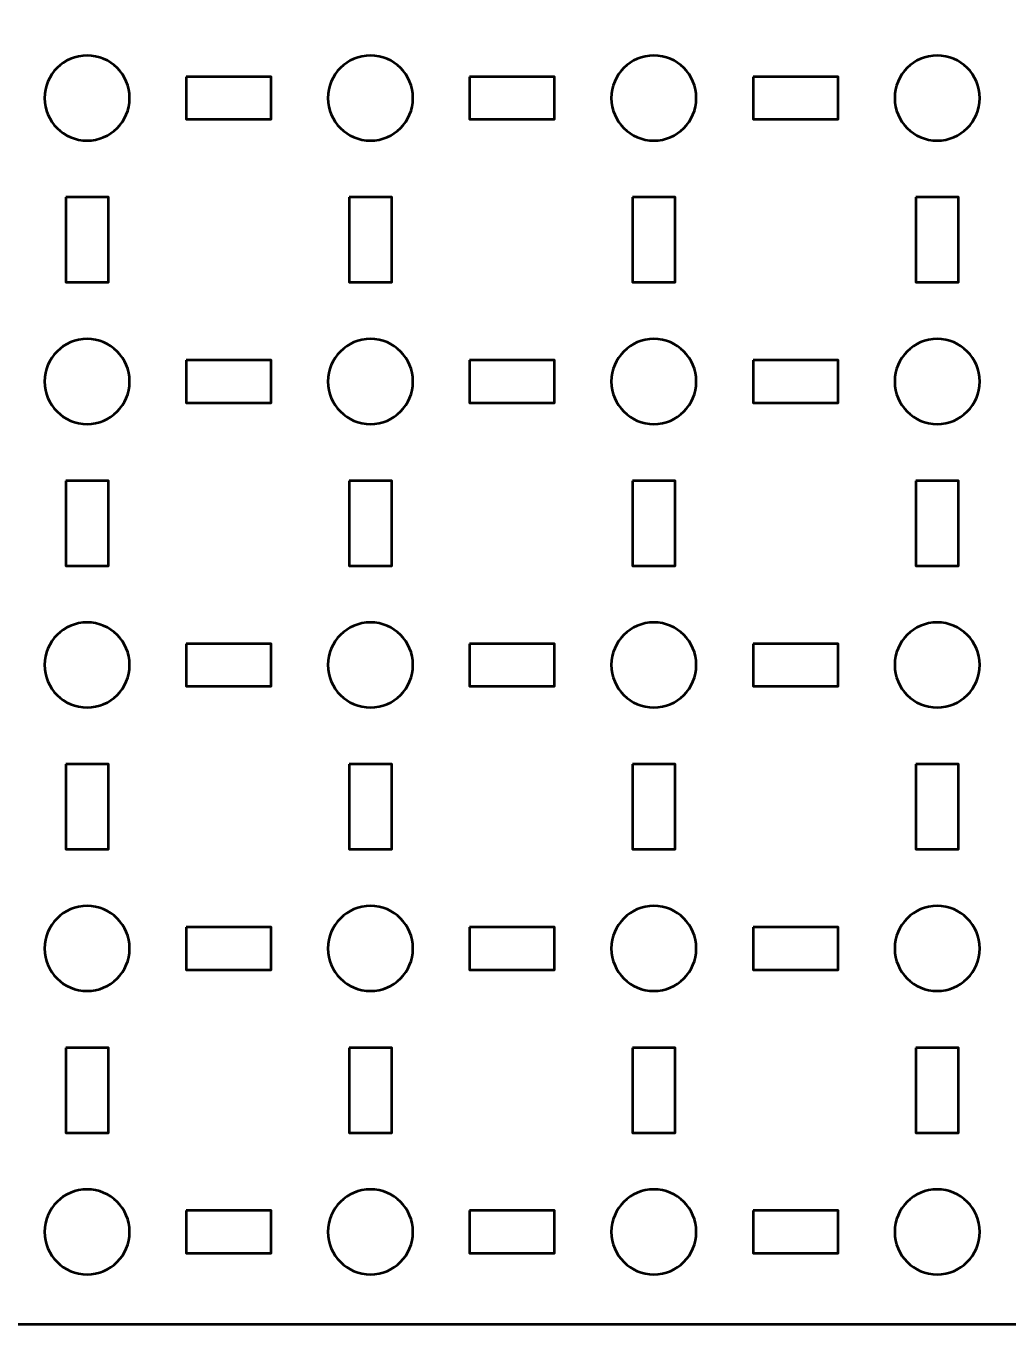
# Model space of a CAD drawing. Header units: centimetres. Extents: x -24.2 to 3.2, y -28.5 to 40.7.
# Drawn here: x -17.93 to -11, y -28.5 to -19.34 of the extents above; entities that cross this region are included whole.
import ezdxf

# ---------------------------------------------------------------- set-up
doc = ezdxf.new("R2010")
doc.units = ezdxf.units.CM
doc.header["$MEASUREMENT"] = 0
doc.layers.add('Layer 1', color=7, linetype='Continuous')

msp = doc.modelspace()

# ---------------------------------------------------------------- linework, layer by layer
at = {"layer": 'Layer 1', "lineweight": 53}
for points, knots in [([(-23.64992, -1.19999), (-23.64992, -1.19999), (2.65006, -1.19999), (2.65006, -1.19999), (2.65006, -1.19999), (2.92706, -1.19999), (3.15001, -1.42308), (3.15001, -1.70008), (3.15001, -1.70008), (3.15001, -1.70008), (3.15001, -28.00006), (3.15001, -28.00006), (3.15001, -28.00006), (3.15001, -28.27706), (2.92706, -28.50001), (2.65006, -28.50001), (2.65006, -28.50001), (2.65006, -28.50001), (-23.64992, -28.50001), (-23.64992, -28.50001), (-23.64992, -28.50001), (-23.92692, -28.50001), (-24.15001, -28.27706), (-24.15001, -28.00006), (-24.15001, -28.00006), (-24.15001, -28.00006), (-24.15001, -1.70008), (-24.15001, -1.70008), (-24.15001, -1.70008), (-24.15001, -1.42308), (-23.92692, -1.19999), (-23.64992, -1.19999)], [0, 0, 0, 0, 0.125, 0.125, 0.125, 0.125, 0.25, 0.25, 0.25, 0.25, 0.375, 0.375, 0.375, 0.375, 0.5, 0.5, 0.5, 0.5, 0.625, 0.625, 0.625, 0.625, 0.75, 0.75, 0.75, 0.75, 0.875, 0.875, 0.875, 0.875, 1, 1, 1, 1]), ([(-17.20001, -19.85008), (-17.20001, -20.01571), (-17.33424, -20.15008), (-17.50001, -20.15008), (-17.50001, -20.15008), (-17.66568, -20.15008), (-17.80001, -20.01571), (-17.80001, -19.85008), (-17.80001, -19.85008), (-17.80001, -19.68431), (-17.66568, -19.55008), (-17.50001, -19.55008), (-17.50001, -19.55008), (-17.33424, -19.55008), (-17.20001, -19.68431), (-17.20001, -19.85008)], [0, 0, 0, 0, 0.25, 0.25, 0.25, 0.25, 0.5, 0.5, 0.5, 0.5, 0.75, 0.75, 0.75, 0.75, 1, 1, 1, 1]), ([(-15.19994, -19.85008), (-15.19994, -20.01571), (-15.33431, -20.15008), (-15.49994, -20.15008), (-15.49994, -20.15008), (-15.66571, -20.15008), (-15.79994, -20.01571), (-15.79994, -19.85008), (-15.79994, -19.85008), (-15.79994, -19.68431), (-15.66571, -19.55008), (-15.49994, -19.55008), (-15.49994, -19.55008), (-15.33431, -19.55008), (-15.19994, -19.68431), (-15.19994, -19.85008)], [0, 0, 0, 0, 0.25, 0.25, 0.25, 0.25, 0.5, 0.5, 0.5, 0.5, 0.75, 0.75, 0.75, 0.75, 1, 1, 1, 1]), ([(-13.2, -19.85008), (-13.2, -20.01571), (-13.33434, -20.15008), (-13.49997, -20.15008), (-13.49997, -20.15008), (-13.66563, -20.15008), (-13.79997, -20.01571), (-13.79997, -19.85008), (-13.79997, -19.85008), (-13.79997, -19.68431), (-13.66563, -19.55008), (-13.49997, -19.55008), (-13.49997, -19.55008), (-13.33434, -19.55008), (-13.2, -19.68431), (-13.2, -19.85008)], [0, 0, 0, 0, 0.25, 0.25, 0.25, 0.25, 0.5, 0.5, 0.5, 0.5, 0.75, 0.75, 0.75, 0.75, 1, 1, 1, 1]), ([(-11.19989, -19.85008), (-11.19989, -20.01571), (-11.33427, -20.15008), (-11.4999, -20.15008), (-11.4999, -20.15008), (-11.66567, -20.15008), (-11.7999, -20.01571), (-11.7999, -19.85008), (-11.7999, -19.85008), (-11.7999, -19.68431), (-11.66567, -19.55008), (-11.4999, -19.55008), (-11.4999, -19.55008), (-11.33427, -19.55008), (-11.19989, -19.68431), (-11.19989, -19.85008)], [0, 0, 0, 0, 0.25, 0.25, 0.25, 0.25, 0.5, 0.5, 0.5, 0.5, 0.75, 0.75, 0.75, 0.75, 1, 1, 1, 1]), ([(-16.79996, -19.70001), (-16.79996, -19.70001), (-16.19995, -19.70001), (-16.19995, -19.70001), (-16.19995, -19.70001), (-16.19995, -19.70001), (-16.19995, -20.00001), (-16.19995, -20.00001), (-16.19995, -20.00001), (-16.19995, -20.00001), (-16.79996, -20.00001), (-16.79996, -20.00001), (-16.79996, -20.00001), (-16.79996, -20.00001), (-16.79996, -19.70001), (-16.79996, -19.70001)], [0, 0, 0, 0, 0.25, 0.25, 0.25, 0.25, 0.5, 0.5, 0.5, 0.5, 0.75, 0.75, 0.75, 0.75, 1, 1, 1, 1]), ([(-14.80003, -19.70001), (-14.80003, -19.70001), (-14.20002, -19.70001), (-14.20002, -19.70001), (-14.20002, -19.70001), (-14.20002, -19.70001), (-14.20002, -20.00001), (-14.20002, -20.00001), (-14.20002, -20.00001), (-14.20002, -20.00001), (-14.80003, -20.00001), (-14.80003, -20.00001), (-14.80003, -20.00001), (-14.80003, -20.00001), (-14.80003, -19.70001), (-14.80003, -19.70001)], [0, 0, 0, 0, 0.25, 0.25, 0.25, 0.25, 0.5, 0.5, 0.5, 0.5, 0.75, 0.75, 0.75, 0.75, 1, 1, 1, 1]), ([(-12.79995, -19.70001), (-12.79995, -19.70001), (-12.19995, -19.70001), (-12.19995, -19.70001), (-12.19995, -19.70001), (-12.19995, -19.70001), (-12.19995, -20.00001), (-12.19995, -20.00001), (-12.19995, -20.00001), (-12.19995, -20.00001), (-12.79995, -20.00001), (-12.79995, -20.00001), (-12.79995, -20.00001), (-12.79995, -20.00001), (-12.79995, -19.70001), (-12.79995, -19.70001)], [0, 0, 0, 0, 0.25, 0.25, 0.25, 0.25, 0.5, 0.5, 0.5, 0.5, 0.75, 0.75, 0.75, 0.75, 1, 1, 1, 1]), ([(-17.64994, -20.54999), (-17.64994, -20.54999), (-17.34994, -20.54999), (-17.34994, -20.54999), (-17.34994, -20.54999), (-17.34994, -20.54999), (-17.34994, -21.14999), (-17.34994, -21.14999), (-17.34994, -21.14999), (-17.34994, -21.14999), (-17.64994, -21.14999), (-17.64994, -21.14999), (-17.64994, -21.14999), (-17.64994, -21.14999), (-17.64994, -20.54999), (-17.64994, -20.54999)], [0, 0, 0, 0, 0.25, 0.25, 0.25, 0.25, 0.5, 0.5, 0.5, 0.5, 0.75, 0.75, 0.75, 0.75, 1, 1, 1, 1]), ([(-15.65001, -20.54999), (-15.65001, -20.54999), (-15.35001, -20.54999), (-15.35001, -20.54999), (-15.35001, -20.54999), (-15.35001, -20.54999), (-15.35001, -21.14999), (-15.35001, -21.14999), (-15.35001, -21.14999), (-15.35001, -21.14999), (-15.65001, -21.14999), (-15.65001, -21.14999), (-15.65001, -21.14999), (-15.65001, -21.14999), (-15.65001, -20.54999), (-15.65001, -20.54999)], [0, 0, 0, 0, 0.25, 0.25, 0.25, 0.25, 0.5, 0.5, 0.5, 0.5, 0.75, 0.75, 0.75, 0.75, 1, 1, 1, 1]), ([(-13.6499, -20.54999), (-13.6499, -20.54999), (-13.3499, -20.54999), (-13.3499, -20.54999), (-13.3499, -20.54999), (-13.3499, -20.54999), (-13.3499, -21.14999), (-13.3499, -21.14999), (-13.3499, -21.14999), (-13.3499, -21.14999), (-13.6499, -21.14999), (-13.6499, -21.14999), (-13.6499, -21.14999), (-13.6499, -21.14999), (-13.6499, -20.54999), (-13.6499, -20.54999)], [0, 0, 0, 0, 0.25, 0.25, 0.25, 0.25, 0.5, 0.5, 0.5, 0.5, 0.75, 0.75, 0.75, 0.75, 1, 1, 1, 1]), ([(-11.64997, -20.54999), (-11.64997, -20.54999), (-11.34997, -20.54999), (-11.34997, -20.54999), (-11.34997, -20.54999), (-11.34997, -20.54999), (-11.34997, -21.14999), (-11.34997, -21.14999), (-11.34997, -21.14999), (-11.34997, -21.14999), (-11.64997, -21.14999), (-11.64997, -21.14999), (-11.64997, -21.14999), (-11.64997, -21.14999), (-11.64997, -20.54999), (-11.64997, -20.54999)], [0, 0, 0, 0, 0.25, 0.25, 0.25, 0.25, 0.5, 0.5, 0.5, 0.5, 0.75, 0.75, 0.75, 0.75, 1, 1, 1, 1]), ([(-17.20001, -21.85001), (-17.20001, -22.01568), (-17.33424, -22.15001), (-17.50001, -22.15001), (-17.50001, -22.15001), (-17.66568, -22.15001), (-17.80001, -22.01568), (-17.80001, -21.85001), (-17.80001, -21.85001), (-17.80001, -21.68438), (-17.66568, -21.55001), (-17.50001, -21.55001), (-17.50001, -21.55001), (-17.33424, -21.55001), (-17.20001, -21.68438), (-17.20001, -21.85001)], [0, 0, 0, 0, 0.25, 0.25, 0.25, 0.25, 0.5, 0.5, 0.5, 0.5, 0.75, 0.75, 0.75, 0.75, 1, 1, 1, 1]), ([(-15.19994, -21.85001), (-15.19994, -22.01568), (-15.33431, -22.15001), (-15.49994, -22.15001), (-15.49994, -22.15001), (-15.66571, -22.15001), (-15.79994, -22.01568), (-15.79994, -21.85001), (-15.79994, -21.85001), (-15.79994, -21.68438), (-15.66571, -21.55001), (-15.49994, -21.55001), (-15.49994, -21.55001), (-15.33431, -21.55001), (-15.19994, -21.68438), (-15.19994, -21.85001)], [0, 0, 0, 0, 0.25, 0.25, 0.25, 0.25, 0.5, 0.5, 0.5, 0.5, 0.75, 0.75, 0.75, 0.75, 1, 1, 1, 1]), ([(-13.2, -21.85001), (-13.2, -22.01568), (-13.33434, -22.15001), (-13.49997, -22.15001), (-13.49997, -22.15001), (-13.66563, -22.15001), (-13.79997, -22.01568), (-13.79997, -21.85001), (-13.79997, -21.85001), (-13.79997, -21.68438), (-13.66563, -21.55001), (-13.49997, -21.55001), (-13.49997, -21.55001), (-13.33434, -21.55001), (-13.2, -21.68438), (-13.2, -21.85001)], [0, 0, 0, 0, 0.25, 0.25, 0.25, 0.25, 0.5, 0.5, 0.5, 0.5, 0.75, 0.75, 0.75, 0.75, 1, 1, 1, 1]), ([(-11.19989, -21.85001), (-11.19989, -22.01568), (-11.33427, -22.15001), (-11.4999, -22.15001), (-11.4999, -22.15001), (-11.66567, -22.15001), (-11.7999, -22.01568), (-11.7999, -21.85001), (-11.7999, -21.85001), (-11.7999, -21.68438), (-11.66567, -21.55001), (-11.4999, -21.55001), (-11.4999, -21.55001), (-11.33427, -21.55001), (-11.19989, -21.68438), (-11.19989, -21.85001)], [0, 0, 0, 0, 0.25, 0.25, 0.25, 0.25, 0.5, 0.5, 0.5, 0.5, 0.75, 0.75, 0.75, 0.75, 1, 1, 1, 1]), ([(-16.79996, -21.70008), (-16.79996, -21.70008), (-16.19995, -21.70008), (-16.19995, -21.70008), (-16.19995, -21.70008), (-16.19995, -21.70008), (-16.19995, -22.00008), (-16.19995, -22.00008), (-16.19995, -22.00008), (-16.19995, -22.00008), (-16.79996, -22.00008), (-16.79996, -22.00008), (-16.79996, -22.00008), (-16.79996, -22.00008), (-16.79996, -21.70008), (-16.79996, -21.70008)], [0, 0, 0, 0, 0.25, 0.25, 0.25, 0.25, 0.5, 0.5, 0.5, 0.5, 0.75, 0.75, 0.75, 0.75, 1, 1, 1, 1]), ([(-14.80003, -21.70008), (-14.80003, -21.70008), (-14.20002, -21.70008), (-14.20002, -21.70008), (-14.20002, -21.70008), (-14.20002, -21.70008), (-14.20002, -22.00008), (-14.20002, -22.00008), (-14.20002, -22.00008), (-14.20002, -22.00008), (-14.80003, -22.00008), (-14.80003, -22.00008), (-14.80003, -22.00008), (-14.80003, -22.00008), (-14.80003, -21.70008), (-14.80003, -21.70008)], [0, 0, 0, 0, 0.25, 0.25, 0.25, 0.25, 0.5, 0.5, 0.5, 0.5, 0.75, 0.75, 0.75, 0.75, 1, 1, 1, 1]), ([(-12.79995, -21.70008), (-12.79995, -21.70008), (-12.19995, -21.70008), (-12.19995, -21.70008), (-12.19995, -21.70008), (-12.19995, -21.70008), (-12.19995, -22.00008), (-12.19995, -22.00008), (-12.19995, -22.00008), (-12.19995, -22.00008), (-12.79995, -22.00008), (-12.79995, -22.00008), (-12.79995, -22.00008), (-12.79995, -22.00008), (-12.79995, -21.70008), (-12.79995, -21.70008)], [0, 0, 0, 0, 0.25, 0.25, 0.25, 0.25, 0.5, 0.5, 0.5, 0.5, 0.75, 0.75, 0.75, 0.75, 1, 1, 1, 1]), ([(-17.64994, -22.55006), (-17.64994, -22.55006), (-17.34994, -22.55006), (-17.34994, -22.55006), (-17.34994, -22.55006), (-17.34994, -22.55006), (-17.34994, -23.15007), (-17.34994, -23.15007), (-17.34994, -23.15007), (-17.34994, -23.15007), (-17.64994, -23.15007), (-17.64994, -23.15007), (-17.64994, -23.15007), (-17.64994, -23.15007), (-17.64994, -22.55006), (-17.64994, -22.55006)], [0, 0, 0, 0, 0.25, 0.25, 0.25, 0.25, 0.5, 0.5, 0.5, 0.5, 0.75, 0.75, 0.75, 0.75, 1, 1, 1, 1]), ([(-15.65001, -22.55006), (-15.65001, -22.55006), (-15.35001, -22.55006), (-15.35001, -22.55006), (-15.35001, -22.55006), (-15.35001, -22.55006), (-15.35001, -23.15007), (-15.35001, -23.15007), (-15.35001, -23.15007), (-15.35001, -23.15007), (-15.65001, -23.15007), (-15.65001, -23.15007), (-15.65001, -23.15007), (-15.65001, -23.15007), (-15.65001, -22.55006), (-15.65001, -22.55006)], [0, 0, 0, 0, 0.25, 0.25, 0.25, 0.25, 0.5, 0.5, 0.5, 0.5, 0.75, 0.75, 0.75, 0.75, 1, 1, 1, 1]), ([(-13.6499, -22.55006), (-13.6499, -22.55006), (-13.3499, -22.55006), (-13.3499, -22.55006), (-13.3499, -22.55006), (-13.3499, -22.55006), (-13.3499, -23.15007), (-13.3499, -23.15007), (-13.3499, -23.15007), (-13.3499, -23.15007), (-13.6499, -23.15007), (-13.6499, -23.15007), (-13.6499, -23.15007), (-13.6499, -23.15007), (-13.6499, -22.55006), (-13.6499, -22.55006)], [0, 0, 0, 0, 0.25, 0.25, 0.25, 0.25, 0.5, 0.5, 0.5, 0.5, 0.75, 0.75, 0.75, 0.75, 1, 1, 1, 1]), ([(-11.64997, -22.55006), (-11.64997, -22.55006), (-11.34997, -22.55006), (-11.34997, -22.55006), (-11.34997, -22.55006), (-11.34997, -22.55006), (-11.34997, -23.15007), (-11.34997, -23.15007), (-11.34997, -23.15007), (-11.34997, -23.15007), (-11.64997, -23.15007), (-11.64997, -23.15007), (-11.64997, -23.15007), (-11.64997, -23.15007), (-11.64997, -22.55006), (-11.64997, -22.55006)], [0, 0, 0, 0, 0.25, 0.25, 0.25, 0.25, 0.5, 0.5, 0.5, 0.5, 0.75, 0.75, 0.75, 0.75, 1, 1, 1, 1]), ([(-17.20001, -23.84998), (-17.20001, -24.01575), (-17.33424, -24.14998), (-17.50001, -24.14998), (-17.50001, -24.14998), (-17.66568, -24.14998), (-17.80001, -24.01575), (-17.80001, -23.84998), (-17.80001, -23.84998), (-17.80001, -23.68431), (-17.66568, -23.54998), (-17.50001, -23.54998), (-17.50001, -23.54998), (-17.33424, -23.54998), (-17.20001, -23.68431), (-17.20001, -23.84998)], [0, 0, 0, 0, 0.25, 0.25, 0.25, 0.25, 0.5, 0.5, 0.5, 0.5, 0.75, 0.75, 0.75, 0.75, 1, 1, 1, 1]), ([(-15.19994, -23.84998), (-15.19994, -24.01575), (-15.33431, -24.14998), (-15.49994, -24.14998), (-15.49994, -24.14998), (-15.66571, -24.14998), (-15.79994, -24.01575), (-15.79994, -23.84998), (-15.79994, -23.84998), (-15.79994, -23.68431), (-15.66571, -23.54998), (-15.49994, -23.54998), (-15.49994, -23.54998), (-15.33431, -23.54998), (-15.19994, -23.68431), (-15.19994, -23.84998)], [0, 0, 0, 0, 0.25, 0.25, 0.25, 0.25, 0.5, 0.5, 0.5, 0.5, 0.75, 0.75, 0.75, 0.75, 1, 1, 1, 1]), ([(-13.2, -23.84998), (-13.2, -24.01575), (-13.33434, -24.14998), (-13.49997, -24.14998), (-13.49997, -24.14998), (-13.66563, -24.14998), (-13.79997, -24.01575), (-13.79997, -23.84998), (-13.79997, -23.84998), (-13.79997, -23.68431), (-13.66563, -23.54998), (-13.49997, -23.54998), (-13.49997, -23.54998), (-13.33434, -23.54998), (-13.2, -23.68431), (-13.2, -23.84998)], [0, 0, 0, 0, 0.25, 0.25, 0.25, 0.25, 0.5, 0.5, 0.5, 0.5, 0.75, 0.75, 0.75, 0.75, 1, 1, 1, 1]), ([(-11.19989, -23.84998), (-11.19989, -24.01575), (-11.33427, -24.14998), (-11.4999, -24.14998), (-11.4999, -24.14998), (-11.66567, -24.14998), (-11.7999, -24.01575), (-11.7999, -23.84998), (-11.7999, -23.84998), (-11.7999, -23.68431), (-11.66567, -23.54998), (-11.4999, -23.54998), (-11.4999, -23.54998), (-11.33427, -23.54998), (-11.19989, -23.68431), (-11.19989, -23.84998)], [0, 0, 0, 0, 0.25, 0.25, 0.25, 0.25, 0.5, 0.5, 0.5, 0.5, 0.75, 0.75, 0.75, 0.75, 1, 1, 1, 1]), ([(-16.79996, -23.70005), (-16.79996, -23.70005), (-16.19995, -23.70005), (-16.19995, -23.70005), (-16.19995, -23.70005), (-16.19995, -23.70005), (-16.19995, -24.00005), (-16.19995, -24.00005), (-16.19995, -24.00005), (-16.19995, -24.00005), (-16.79996, -24.00005), (-16.79996, -24.00005), (-16.79996, -24.00005), (-16.79996, -24.00005), (-16.79996, -23.70005), (-16.79996, -23.70005)], [0, 0, 0, 0, 0.25, 0.25, 0.25, 0.25, 0.5, 0.5, 0.5, 0.5, 0.75, 0.75, 0.75, 0.75, 1, 1, 1, 1]), ([(-14.80003, -23.70005), (-14.80003, -23.70005), (-14.20002, -23.70005), (-14.20002, -23.70005), (-14.20002, -23.70005), (-14.20002, -23.70005), (-14.20002, -24.00005), (-14.20002, -24.00005), (-14.20002, -24.00005), (-14.20002, -24.00005), (-14.80003, -24.00005), (-14.80003, -24.00005), (-14.80003, -24.00005), (-14.80003, -24.00005), (-14.80003, -23.70005), (-14.80003, -23.70005)], [0, 0, 0, 0, 0.25, 0.25, 0.25, 0.25, 0.5, 0.5, 0.5, 0.5, 0.75, 0.75, 0.75, 0.75, 1, 1, 1, 1]), ([(-12.79995, -23.70005), (-12.79995, -23.70005), (-12.19995, -23.70005), (-12.19995, -23.70005), (-12.19995, -23.70005), (-12.19995, -23.70005), (-12.19995, -24.00005), (-12.19995, -24.00005), (-12.19995, -24.00005), (-12.19995, -24.00005), (-12.79995, -24.00005), (-12.79995, -24.00005), (-12.79995, -24.00005), (-12.79995, -24.00005), (-12.79995, -23.70005), (-12.79995, -23.70005)], [0, 0, 0, 0, 0.25, 0.25, 0.25, 0.25, 0.5, 0.5, 0.5, 0.5, 0.75, 0.75, 0.75, 0.75, 1, 1, 1, 1]), ([(-17.64994, -24.55003), (-17.64994, -24.55003), (-17.34994, -24.55003), (-17.34994, -24.55003), (-17.34994, -24.55003), (-17.34994, -24.55003), (-17.34994, -25.15004), (-17.34994, -25.15004), (-17.34994, -25.15004), (-17.34994, -25.15004), (-17.64994, -25.15004), (-17.64994, -25.15004), (-17.64994, -25.15004), (-17.64994, -25.15004), (-17.64994, -24.55003), (-17.64994, -24.55003)], [0, 0, 0, 0, 0.25, 0.25, 0.25, 0.25, 0.5, 0.5, 0.5, 0.5, 0.75, 0.75, 0.75, 0.75, 1, 1, 1, 1]), ([(-15.65001, -24.55003), (-15.65001, -24.55003), (-15.35001, -24.55003), (-15.35001, -24.55003), (-15.35001, -24.55003), (-15.35001, -24.55003), (-15.35001, -25.15004), (-15.35001, -25.15004), (-15.35001, -25.15004), (-15.35001, -25.15004), (-15.65001, -25.15004), (-15.65001, -25.15004), (-15.65001, -25.15004), (-15.65001, -25.15004), (-15.65001, -24.55003), (-15.65001, -24.55003)], [0, 0, 0, 0, 0.25, 0.25, 0.25, 0.25, 0.5, 0.5, 0.5, 0.5, 0.75, 0.75, 0.75, 0.75, 1, 1, 1, 1]), ([(-13.6499, -24.55003), (-13.6499, -24.55003), (-13.3499, -24.55003), (-13.3499, -24.55003), (-13.3499, -24.55003), (-13.3499, -24.55003), (-13.3499, -25.15004), (-13.3499, -25.15004), (-13.3499, -25.15004), (-13.3499, -25.15004), (-13.6499, -25.15004), (-13.6499, -25.15004), (-13.6499, -25.15004), (-13.6499, -25.15004), (-13.6499, -24.55003), (-13.6499, -24.55003)], [0, 0, 0, 0, 0.25, 0.25, 0.25, 0.25, 0.5, 0.5, 0.5, 0.5, 0.75, 0.75, 0.75, 0.75, 1, 1, 1, 1]), ([(-11.64997, -24.55003), (-11.64997, -24.55003), (-11.34997, -24.55003), (-11.34997, -24.55003), (-11.34997, -24.55003), (-11.34997, -24.55003), (-11.34997, -25.15004), (-11.34997, -25.15004), (-11.34997, -25.15004), (-11.34997, -25.15004), (-11.64997, -25.15004), (-11.64997, -25.15004), (-11.64997, -25.15004), (-11.64997, -25.15004), (-11.64997, -24.55003), (-11.64997, -24.55003)], [0, 0, 0, 0, 0.25, 0.25, 0.25, 0.25, 0.5, 0.5, 0.5, 0.5, 0.75, 0.75, 0.75, 0.75, 1, 1, 1, 1]), ([(-17.20001, -25.85005), (-17.20001, -26.01568), (-17.33424, -26.15005), (-17.50001, -26.15005), (-17.50001, -26.15005), (-17.66568, -26.15005), (-17.80001, -26.01568), (-17.80001, -25.85005), (-17.80001, -25.85005), (-17.80001, -25.68428), (-17.66568, -25.55005), (-17.50001, -25.55005), (-17.50001, -25.55005), (-17.33424, -25.55005), (-17.20001, -25.68428), (-17.20001, -25.85005)], [0, 0, 0, 0, 0.25, 0.25, 0.25, 0.25, 0.5, 0.5, 0.5, 0.5, 0.75, 0.75, 0.75, 0.75, 1, 1, 1, 1]), ([(-15.19994, -25.85005), (-15.19994, -26.01568), (-15.33431, -26.15005), (-15.49994, -26.15005), (-15.49994, -26.15005), (-15.66571, -26.15005), (-15.79994, -26.01568), (-15.79994, -25.85005), (-15.79994, -25.85005), (-15.79994, -25.68428), (-15.66571, -25.55005), (-15.49994, -25.55005), (-15.49994, -25.55005), (-15.33431, -25.55005), (-15.19994, -25.68428), (-15.19994, -25.85005)], [0, 0, 0, 0, 0.25, 0.25, 0.25, 0.25, 0.5, 0.5, 0.5, 0.5, 0.75, 0.75, 0.75, 0.75, 1, 1, 1, 1]), ([(-13.2, -25.85005), (-13.2, -26.01568), (-13.33434, -26.15005), (-13.49997, -26.15005), (-13.49997, -26.15005), (-13.66563, -26.15005), (-13.79997, -26.01568), (-13.79997, -25.85005), (-13.79997, -25.85005), (-13.79997, -25.68428), (-13.66563, -25.55005), (-13.49997, -25.55005), (-13.49997, -25.55005), (-13.33434, -25.55005), (-13.2, -25.68428), (-13.2, -25.85005)], [0, 0, 0, 0, 0.25, 0.25, 0.25, 0.25, 0.5, 0.5, 0.5, 0.5, 0.75, 0.75, 0.75, 0.75, 1, 1, 1, 1]), ([(-11.19989, -25.85005), (-11.19989, -26.01568), (-11.33427, -26.15005), (-11.4999, -26.15005), (-11.4999, -26.15005), (-11.66567, -26.15005), (-11.7999, -26.01568), (-11.7999, -25.85005), (-11.7999, -25.85005), (-11.7999, -25.68428), (-11.66567, -25.55005), (-11.4999, -25.55005), (-11.4999, -25.55005), (-11.33427, -25.55005), (-11.19989, -25.68428), (-11.19989, -25.85005)], [0, 0, 0, 0, 0.25, 0.25, 0.25, 0.25, 0.5, 0.5, 0.5, 0.5, 0.75, 0.75, 0.75, 0.75, 1, 1, 1, 1]), ([(-16.79996, -25.69998), (-16.79996, -25.69998), (-16.19995, -25.69998), (-16.19995, -25.69998), (-16.19995, -25.69998), (-16.19995, -25.69998), (-16.19995, -25.99998), (-16.19995, -25.99998), (-16.19995, -25.99998), (-16.19995, -25.99998), (-16.79996, -25.99998), (-16.79996, -25.99998), (-16.79996, -25.99998), (-16.79996, -25.99998), (-16.79996, -25.69998), (-16.79996, -25.69998)], [0, 0, 0, 0, 0.25, 0.25, 0.25, 0.25, 0.5, 0.5, 0.5, 0.5, 0.75, 0.75, 0.75, 0.75, 1, 1, 1, 1]), ([(-14.80003, -25.69998), (-14.80003, -25.69998), (-14.20002, -25.69998), (-14.20002, -25.69998), (-14.20002, -25.69998), (-14.20002, -25.69998), (-14.20002, -25.99998), (-14.20002, -25.99998), (-14.20002, -25.99998), (-14.20002, -25.99998), (-14.80003, -25.99998), (-14.80003, -25.99998), (-14.80003, -25.99998), (-14.80003, -25.99998), (-14.80003, -25.69998), (-14.80003, -25.69998)], [0, 0, 0, 0, 0.25, 0.25, 0.25, 0.25, 0.5, 0.5, 0.5, 0.5, 0.75, 0.75, 0.75, 0.75, 1, 1, 1, 1]), ([(-12.79995, -25.69998), (-12.79995, -25.69998), (-12.19995, -25.69998), (-12.19995, -25.69998), (-12.19995, -25.69998), (-12.19995, -25.69998), (-12.19995, -25.99998), (-12.19995, -25.99998), (-12.19995, -25.99998), (-12.19995, -25.99998), (-12.79995, -25.99998), (-12.79995, -25.99998), (-12.79995, -25.99998), (-12.79995, -25.99998), (-12.79995, -25.69998), (-12.79995, -25.69998)], [0, 0, 0, 0, 0.25, 0.25, 0.25, 0.25, 0.5, 0.5, 0.5, 0.5, 0.75, 0.75, 0.75, 0.75, 1, 1, 1, 1]), ([(-17.64994, -26.5501), (-17.64994, -26.5501), (-17.34994, -26.5501), (-17.34994, -26.5501), (-17.34994, -26.5501), (-17.34994, -26.5501), (-17.34994, -27.15011), (-17.34994, -27.15011), (-17.34994, -27.15011), (-17.34994, -27.15011), (-17.64994, -27.15011), (-17.64994, -27.15011), (-17.64994, -27.15011), (-17.64994, -27.15011), (-17.64994, -26.5501), (-17.64994, -26.5501)], [0, 0, 0, 0, 0.25, 0.25, 0.25, 0.25, 0.5, 0.5, 0.5, 0.5, 0.75, 0.75, 0.75, 0.75, 1, 1, 1, 1]), ([(-15.65001, -26.5501), (-15.65001, -26.5501), (-15.35001, -26.5501), (-15.35001, -26.5501), (-15.35001, -26.5501), (-15.35001, -26.5501), (-15.35001, -27.15011), (-15.35001, -27.15011), (-15.35001, -27.15011), (-15.35001, -27.15011), (-15.65001, -27.15011), (-15.65001, -27.15011), (-15.65001, -27.15011), (-15.65001, -27.15011), (-15.65001, -26.5501), (-15.65001, -26.5501)], [0, 0, 0, 0, 0.25, 0.25, 0.25, 0.25, 0.5, 0.5, 0.5, 0.5, 0.75, 0.75, 0.75, 0.75, 1, 1, 1, 1]), ([(-13.6499, -26.5501), (-13.6499, -26.5501), (-13.3499, -26.5501), (-13.3499, -26.5501), (-13.3499, -26.5501), (-13.3499, -26.5501), (-13.3499, -27.15011), (-13.3499, -27.15011), (-13.3499, -27.15011), (-13.3499, -27.15011), (-13.6499, -27.15011), (-13.6499, -27.15011), (-13.6499, -27.15011), (-13.6499, -27.15011), (-13.6499, -26.5501), (-13.6499, -26.5501)], [0, 0, 0, 0, 0.25, 0.25, 0.25, 0.25, 0.5, 0.5, 0.5, 0.5, 0.75, 0.75, 0.75, 0.75, 1, 1, 1, 1]), ([(-11.64997, -26.5501), (-11.64997, -26.5501), (-11.34997, -26.5501), (-11.34997, -26.5501), (-11.34997, -26.5501), (-11.34997, -26.5501), (-11.34997, -27.15011), (-11.34997, -27.15011), (-11.34997, -27.15011), (-11.34997, -27.15011), (-11.64997, -27.15011), (-11.64997, -27.15011), (-11.64997, -27.15011), (-11.64997, -27.15011), (-11.64997, -26.5501), (-11.64997, -26.5501)], [0, 0, 0, 0, 0.25, 0.25, 0.25, 0.25, 0.5, 0.5, 0.5, 0.5, 0.75, 0.75, 0.75, 0.75, 1, 1, 1, 1]), ([(-17.20001, -27.84998), (-17.20001, -28.01579), (-17.33424, -28.14999), (-17.50001, -28.14999), (-17.50001, -28.14999), (-17.66568, -28.14999), (-17.80001, -28.01579), (-17.80001, -27.84998), (-17.80001, -27.84998), (-17.80001, -27.68436), (-17.66568, -27.55002), (-17.50001, -27.55002), (-17.50001, -27.55002), (-17.33424, -27.55002), (-17.20001, -27.68436), (-17.20001, -27.84998)], [0, 0, 0, 0, 0.25, 0.25, 0.25, 0.25, 0.5, 0.5, 0.5, 0.5, 0.75, 0.75, 0.75, 0.75, 1, 1, 1, 1]), ([(-15.19994, -27.84998), (-15.19994, -28.01579), (-15.33431, -28.14999), (-15.49994, -28.14999), (-15.49994, -28.14999), (-15.66571, -28.14999), (-15.79994, -28.01579), (-15.79994, -27.84998), (-15.79994, -27.84998), (-15.79994, -27.68436), (-15.66571, -27.55002), (-15.49994, -27.55002), (-15.49994, -27.55002), (-15.33431, -27.55002), (-15.19994, -27.68436), (-15.19994, -27.84998)], [0, 0, 0, 0, 0.25, 0.25, 0.25, 0.25, 0.5, 0.5, 0.5, 0.5, 0.75, 0.75, 0.75, 0.75, 1, 1, 1, 1]), ([(-13.2, -27.84998), (-13.2, -28.01579), (-13.33434, -28.14999), (-13.49997, -28.14999), (-13.49997, -28.14999), (-13.66563, -28.14999), (-13.79997, -28.01579), (-13.79997, -27.84998), (-13.79997, -27.84998), (-13.79997, -27.68436), (-13.66563, -27.55002), (-13.49997, -27.55002), (-13.49997, -27.55002), (-13.33434, -27.55002), (-13.2, -27.68436), (-13.2, -27.84998)], [0, 0, 0, 0, 0.25, 0.25, 0.25, 0.25, 0.5, 0.5, 0.5, 0.5, 0.75, 0.75, 0.75, 0.75, 1, 1, 1, 1]), ([(-11.19989, -27.84998), (-11.19989, -28.01579), (-11.33427, -28.14999), (-11.4999, -28.14999), (-11.4999, -28.14999), (-11.66567, -28.14999), (-11.7999, -28.01579), (-11.7999, -27.84998), (-11.7999, -27.84998), (-11.7999, -27.68436), (-11.66567, -27.55002), (-11.4999, -27.55002), (-11.4999, -27.55002), (-11.33427, -27.55002), (-11.19989, -27.68436), (-11.19989, -27.84998)], [0, 0, 0, 0, 0.25, 0.25, 0.25, 0.25, 0.5, 0.5, 0.5, 0.5, 0.75, 0.75, 0.75, 0.75, 1, 1, 1, 1]), ([(-16.79996, -27.70005), (-16.79996, -27.70005), (-16.19995, -27.70005), (-16.19995, -27.70005), (-16.19995, -27.70005), (-16.19995, -27.70005), (-16.19995, -28.00006), (-16.19995, -28.00006), (-16.19995, -28.00006), (-16.19995, -28.00006), (-16.79996, -28.00006), (-16.79996, -28.00006), (-16.79996, -28.00006), (-16.79996, -28.00006), (-16.79996, -27.70005), (-16.79996, -27.70005)], [0, 0, 0, 0, 0.25, 0.25, 0.25, 0.25, 0.5, 0.5, 0.5, 0.5, 0.75, 0.75, 0.75, 0.75, 1, 1, 1, 1]), ([(-14.80003, -27.70005), (-14.80003, -27.70005), (-14.20002, -27.70005), (-14.20002, -27.70005), (-14.20002, -27.70005), (-14.20002, -27.70005), (-14.20002, -28.00006), (-14.20002, -28.00006), (-14.20002, -28.00006), (-14.20002, -28.00006), (-14.80003, -28.00006), (-14.80003, -28.00006), (-14.80003, -28.00006), (-14.80003, -28.00006), (-14.80003, -27.70005), (-14.80003, -27.70005)], [0, 0, 0, 0, 0.25, 0.25, 0.25, 0.25, 0.5, 0.5, 0.5, 0.5, 0.75, 0.75, 0.75, 0.75, 1, 1, 1, 1]), ([(-12.79995, -27.70005), (-12.79995, -27.70005), (-12.19995, -27.70005), (-12.19995, -27.70005), (-12.19995, -27.70005), (-12.19995, -27.70005), (-12.19995, -28.00006), (-12.19995, -28.00006), (-12.19995, -28.00006), (-12.19995, -28.00006), (-12.79995, -28.00006), (-12.79995, -28.00006), (-12.79995, -28.00006), (-12.79995, -28.00006), (-12.79995, -27.70005), (-12.79995, -27.70005)], [0, 0, 0, 0, 0.25, 0.25, 0.25, 0.25, 0.5, 0.5, 0.5, 0.5, 0.75, 0.75, 0.75, 0.75, 1, 1, 1, 1])]:
    msp.add_open_spline(points, degree=3, knots=knots, dxfattribs=at)

doc.saveas('drawing.dxf')
